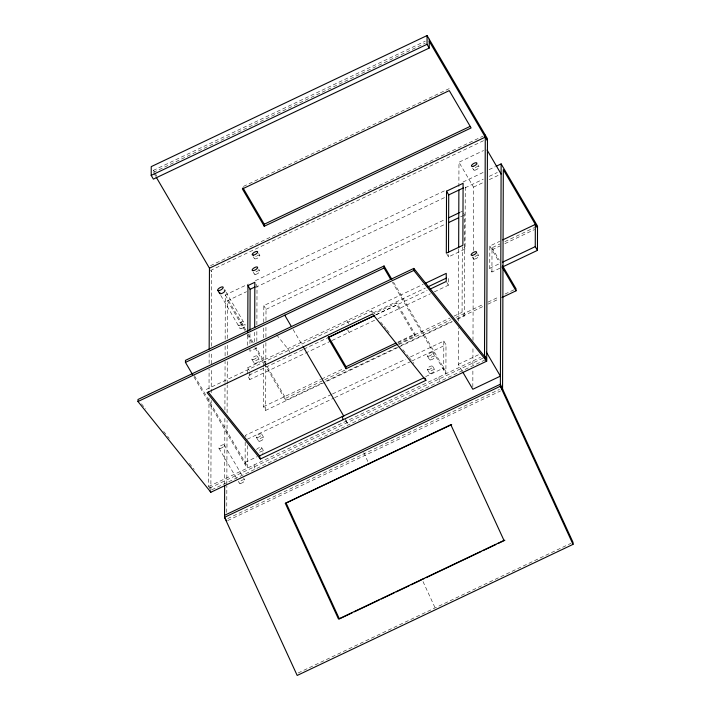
<?xml version="1.0" encoding="UTF-8"?>
<svg xmlns="http://www.w3.org/2000/svg" width="711" height="711" viewBox="0 0 711 711"><rect width="100%" height="100%" fill="white"/><g stroke="black" fill="none" stroke-linecap="round" stroke-linejoin="round"><path stroke-width="0.53" stroke-dasharray="3.56 2.67" d="M155.656 176.221L153.416 172.382L153.416 170.364L425.24 41.194M209.781 488.368L208.687 486.502L208.998 397.849M209.025 388.979L209.096 369.036M209.114 363.499L209.158 352.416M210.874 490.235L211.185 400.471M211.211 392.712L211.291 368.334M211.309 363.899L211.354 351.714M211.371 346.168L211.638 269.904L486.466 139.303M224.649 484.315L224.88 417.881M224.907 410.131L225.005 383.558M225.005 382.456L225.076 361.419M225.094 355.882L225.129 345.919M225.156 339.271L225.307 294.985L248.379 284.027M226.747 512.4L226.845 485.8M226.845 484.698L227.067 420.423M227.093 412.664L227.191 384.962M227.2 383.851L227.28 360.584M227.298 355.038L227.333 345.066M227.351 338.418L227.484 300.744L246.548 291.688M245.117 464.416L245.197 441.913M247.384 445.646L247.304 468.149L193.81 376.688M247.632 373.817L247.65 367.756L423.178 284.338M247.73 345.324L247.775 334.259M331.05 340.96L249.81 379.576L249.837 372.502M249.917 349.057L249.908 351.27L256.804 347.999M249.934 343.529L249.97 333.566M254.2 464.87L254.191 466.896L256.378 470.629M254.627 342.053L254.662 330.979M256.831 341.351L256.867 329.175M256.884 324.749L257.018 286.009L255.924 284.142M398.053 347.492L265.656 410.407L263.47 406.674L263.612 367.8M263.612 366.689L263.692 344.48M263.71 337.814L263.754 326.713M263.763 322.27L263.825 305.606L445.37 219.335M265.656 410.407L265.807 365.987M265.816 364.876L265.896 342.658M265.914 337.103L265.95 326.002M265.967 320.448L266.012 309.338L263.825 305.606M321.754 383.149L285.706 400.284L285.715 398.258L256.067 347.581M398 344.062L414.993 335.983L396.8 304.877L396.8 302.859L373.817 313.782M414.993 335.983L414.993 333.966L396.8 302.859M439.007 377.043L438.998 379.07L441.184 382.802M443.717 370.04L443.815 341.067L409.714 357.269M443.815 341.067L446.001 344.799L445.904 373.773L392.41 282.311M434.368 291.865L448.41 285.191L448.437 277.103M465.27 187.037L465.056 249.028L448.508 256.893L448.517 254.68M462.177 371.071L458.266 364.37L458.391 327.718M458.417 321.052L458.666 248.868M458.879 186.673L458.968 162.232L483.596 150.528M457.235 319.363L464.256 316.031L462.07 312.298L462.301 246.77M464.256 316.031L464.603 214.962L462.968 212.162M472.824 387.033L472.886 369.267M472.904 364.823L472.966 347.048M472.984 340.391L473.277 257.089M473.304 250.423L473.526 187.117L458.968 162.232M499.851 268.243L491.932 272.002L489.746 268.269L489.826 246.033L499.717 241.331M491.932 272.002L492.021 247.748L499.931 243.989M153.416 172.382L425.231 43.211M243.411 186.433L449.281 88.599M210.456 265.692L483.284 136.041M255.4 280.685L444.97 190.601M463.03 182.016L483.089 172.489M489.106 169.627L495.123 166.765M255.569 287.395L445.139 197.303M465.198 187.775L483.258 179.19M489.275 176.328L497.3 172.515M473.526 187.117L483.373 182.443M489.284 179.625L501.104 174.008M460.417 212.18L462.426 211.229M266.012 309.338L445.548 224.018M460.595 216.873L464.603 214.962M504.881 241.633L534.556 227.529M492.012 249.765L499.922 246.006M504.872 243.651L534.556 229.546M206.181 389.512L371.684 310.867L373.071 312.591M373.213 312.858L425.365 288.071M375.808 314.857L396.8 304.877M302.788 349.625L247.624 375.843L249.81 379.576M303.793 349.145L326.864 338.187M376.012 314.831L427.169 290.515M332.055 340.489L377.194 319.035M378.199 318.564L430.351 293.776M489.746 268.269L499.646 263.568M398.009 342.035L414.993 333.966M263.47 406.674L320.643 379.505M321.648 379.034L343.715 368.547M397.876 342.8L450.036 318.021M454.045 316.111L462.07 312.298M285.715 398.258L323.763 380.172M324.767 379.701L345.795 369.702M398.871 344.488L450.943 319.737M455.947 317.355L482.982 304.512M487.995 302.131L499.006 296.896M505.014 294.043L516.035 288.808M325.762 381.247L396.862 347.457M400.862 345.555L451.938 321.283M456.942 318.901L482.982 306.53M487.986 304.148L498.998 298.913M399.058 347.012L452.214 321.754M331.477 394.454L245.224 435.443L247.401 439.176L333.663 398.187M332.481 393.974L405.705 359.179M334.668 397.707L410.896 361.481M411.9 361.001L446.001 344.799M245.126 462.39L257.16 456.675M425.667 376.599L443.726 368.014M458.266 364.37L478.947 354.54M208.687 486.502L480.556 357.295M209.665 488.048L484.511 357.437M211.869 489.755L484.706 360.104M227.724 518.568L499.549 389.397M227.724 520.594L500.544 390.943M298.202 672.953L571.031 543.293M380.687 322.074L383.46 325.522M384.153 326.385L386.224 328.971M386.917 329.833L389.69 333.281M402.853 349.661L408.39 356.558M409.083 357.42L413.935 363.454M276.579 334.81L288.933 350.185L289.51 352.265M345.528 420.636L348.79 424.689M141.445 403.821L145.613 409.003M163.663 431.47L169.218 438.385M189.348 463.448L194.21 469.491M477.925 164.836L479.018 166.703M472.593 168.072L473.686 169.938M492.021 247.748L499.273 260.155M489.826 246.033L499.273 262.181M477.614 253.783L478.707 255.649M472.282 257.009L473.375 258.875M463.963 247.161L465.056 249.028M446.872 254.094L448.508 256.893M446.766 282.391L448.41 285.191M393.53 282.196L445.913 371.746M432.67 352.736L434.856 356.469M427.338 355.971L429.524 359.704M432.626 366.218L434.803 369.951M427.293 369.444L429.471 373.177M346.95 320.563L349.137 324.296M347.475 329.584L349.11 332.384M258.697 253.551L259.791 255.418M253.365 256.787L254.458 258.653M258.644 269.051L259.728 270.918M293.101 329.486L302.575 345.688M345.484 419.055L347.688 424.849M253.312 272.277L254.405 274.144M226.098 292.212L245.331 325.087M153.416 170.364L154.536 172.284M155.105 173.235L156.784 176.115M225.307 294.985L246.006 330.366M248.237 334.197L253.276 342.8M210.545 270.056L211.629 271.922M227.484 300.744L244.842 330.411M247.081 334.241L252.681 343.813M254.92 347.643L285.706 400.284M257.24 356.122L259.426 359.855M220.766 295.438L239.998 328.313M251.907 359.357L254.094 363.09M247.65 367.756L249.294 370.555M261.657 434.012L263.834 437.745M256.324 437.238L258.511 440.971M261.604 447.486L263.79 451.218M194.379 375.621L247.312 466.123M224.285 444.997L243.064 477.117M243.624 478.059L244.726 479.952M218.952 448.232L237.741 480.343M238.292 481.294L239.394 483.178M363.756 452.605L368.085 462.034M423.009 581.554L435.114 607.887M371.684 310.867L372.262 312.938M257.124 255.684A3.12 1.191 -30.3 0 1 259.622 256.413A3.12 1.191 -30.3 0 1 255.009 258.902A3.12 1.191 -30.3 0 1 256.413 256.076M256.555 449.565A3.12 1.191 -30.3 0 1 260.324 447.281A3.12 1.191 -30.3 0 1 261.328 448.641A3.12 1.191 -30.3 0 1 257.56 450.925M259.746 452.32A3.12 1.191 -30.3 0 1 263.079 450.952A3.12 1.191 -30.3 0 1 263.514 452.374M263.07 452.863A3.12 1.191 -30.3 0 1 262.501 453.342M220.232 448.437A3.12 1.191 -30.3 0 0 224.374 445.308A3.12 1.191 -30.3 0 0 220.241 446.099A3.12 1.191 -30.3 0 0 220.232 448.437M240.674 483.391A3.12 1.191 -30.3 0 0 244.815 480.254A3.12 1.191 -30.3 0 0 240.682 481.054A3.12 1.191 -30.3 0 0 240.674 483.391M241.278 328.526A3.12 1.191 -30.3 0 0 245.419 325.389A3.12 1.191 -30.3 0 0 241.287 326.189A3.12 1.191 -30.3 0 0 241.278 328.526M239.429 325.362A3.12 1.191 -30.3 0 0 243.571 322.225A3.12 1.191 -30.3 0 0 239.438 323.025A3.12 1.191 -30.3 0 0 239.429 325.362M253.187 359.562A3.12 1.191 -30.3 0 0 257.329 356.424A3.12 1.191 -30.3 0 0 253.196 357.224A3.12 1.191 -30.3 0 0 253.187 359.562M474.966 170.142A3.12 1.191 -30.3 0 0 479.107 167.014A3.12 1.191 -30.3 0 0 474.975 167.814A3.12 1.191 -30.3 0 0 474.966 170.142M255.373 363.294A3.12 1.191 -30.3 0 0 259.515 360.157A3.12 1.191 -30.3 0 0 255.382 360.957A3.12 1.191 -30.3 0 0 255.373 363.294M255.684 274.357A3.12 1.191 -30.3 0 0 259.826 271.22A3.12 1.191 -30.3 0 0 255.693 272.02A3.12 1.191 -30.3 0 0 255.684 274.357M474.655 259.08A3.12 1.191 -30.3 0 0 478.796 255.951A3.12 1.191 -30.3 0 0 474.664 256.751A3.12 1.191 -30.3 0 0 474.655 259.08M257.604 437.452A3.12 1.191 -30.3 0 0 261.746 434.314A3.12 1.191 -30.3 0 0 257.613 435.114A3.12 1.191 -30.3 0 0 257.604 437.452M428.617 356.175A3.12 1.191 -30.3 0 0 432.759 353.047A3.12 1.191 -30.3 0 0 428.626 353.847A3.12 1.191 -30.3 0 0 428.617 356.175M428.573 369.658A3.12 1.191 -30.3 0 0 432.715 366.52A3.12 1.191 -30.3 0 0 428.582 367.32A3.12 1.191 -30.3 0 0 428.573 369.658M259.791 441.184A3.12 1.191 -30.3 0 0 263.932 438.047A3.12 1.191 -30.3 0 0 259.799 438.847A3.12 1.191 -30.3 0 0 259.791 441.184M430.804 359.908A3.12 1.191 -30.3 0 0 434.945 356.78A3.12 1.191 -30.3 0 0 430.813 357.58A3.12 1.191 -30.3 0 0 430.804 359.908M430.759 373.391A3.12 1.191 -30.3 0 0 434.901 370.253A3.12 1.191 -30.3 0 0 430.768 371.053A3.12 1.191 -30.3 0 0 430.759 373.391"/><path stroke-width="1.07" d="M429.248 39.283L429.222 48.046L153.389 179.128L151.203 175.395L151.239 166.632L427.071 35.55L487.47 138.823L486.697 361.17L210.865 492.252L137.97 401.519L137.978 399.493L413.811 268.411L486.697 359.153L484.52 355.42M192.699 374.786L185.447 362.388L185.455 360.37L384.047 265.985L391.859 279.334M209.167 349.092L209.452 268.189L156.216 177.172M224.649 485.417L224.534 517.332L297.189 675.45L573.022 544.368L573.03 542.351L500.375 384.233L224.543 515.315M247.775 332.046L247.943 285.555L254.84 282.276L254.68 327.655M249.979 330.242L250.121 289.288L247.943 285.555M264.234 226.258L242.398 188.93L449.272 90.617L471.109 127.944L264.234 226.258L264.243 224.232L242.966 187.864M397.005 344.533L346.035 368.76L346.044 366.734L328.393 336.57M390.739 279.45L384.047 268.011L384.047 265.985M485.284 135.09L484.511 357.437L486.697 361.17L413.802 270.438L413.811 268.411M429.222 48.046L427.035 44.313L427.071 35.55M446.535 191.17L446.321 253.16L462.87 245.295L463.092 183.305L446.535 191.17L448.721 194.903L448.525 252.467M458.666 247.757L458.871 189.997M496.127 166.285L501.139 163.903L500.366 386.251L573.022 544.368M502.002 297.491L516.026 290.826L516.035 288.808L502.624 265.887M502.819 266.829L537.445 250.37L535.259 246.637L535.339 224.409L502.686 239.918M537.445 250.37L537.525 226.116L501.139 163.903M151.203 175.395L427.035 44.313M264.243 224.232L470.113 126.398M209.452 268.189L485.284 137.107M250.121 289.288L255.053 286.942M448.721 194.903L463.323 187.962M448.383 217.904L459.413 212.66M448.561 222.587L458.586 217.824M185.447 362.388L384.047 268.011M137.97 401.519L413.802 270.438M425.187 283.387L446.25 273.371L446.224 281.458L430.173 289.084M427.373 287.12L446.428 278.063M374.813 315.329L327.842 337.654L346.035 368.76M328.873 337.227L374.004 315.782M502.615 262.155L535.259 246.637M346.044 366.734L396.009 342.986M208.261 392.099L259.515 455.902L424.023 377.728M425.88 380.358L372.546 313.969L207.052 392.623L260.386 459.013L425.88 380.358L425.302 378.288M503.983 540.404L338.489 619.05L285.324 503.361L450.827 424.716L503.983 540.404L504.863 540.28L497.887 543.595M285.324 503.361L451.707 424.591M352.327 612.766L339.369 618.926L286.204 503.237M354.318 611.824L379.247 599.977M381.238 599.026L394.205 592.867M396.196 591.925L409.154 585.766M411.154 584.815L421.116 580.078M424.112 578.656L421.241 579.732M426.102 577.705L480.938 551.647M482.929 550.705L495.896 544.546M368.076 464.043L368.956 463.919M429.24 41.3L487.462 140.84M537.525 228.142L503.317 169.662L502.553 389.984L500.366 386.251L224.534 517.332L226.72 521.065M487.115 150.083L501.104 174.008M502.064 266.954L516.026 290.826M486.404 352.221L500.402 376.146L472.815 389.255L462.737 372.031M284.747 315.195L291.43 326.633M303.135 346.639L343.813 416.193M217.797 290.364L219.646 293.519M209.772 490.386L210.865 492.252M342.267 416.575L343.137 419.686M259.515 455.902L260.386 459.013M224.267 290.026A3.12 1.191 -30.3 0 1 224.418 291.768A3.12 1.191 -30.3 0 1 220.721 293.759A3.12 1.191 -30.3 0 1 219.921 292.372M219.077 290.568A3.12 1.191 -30.3 0 0 223.218 287.431A3.12 1.191 -30.3 0 0 219.086 288.231A3.12 1.191 -30.3 0 0 219.077 290.568M472.788 166.41A3.12 1.191 -30.3 0 0 476.93 163.281A3.12 1.191 -30.3 0 0 472.797 164.081A3.12 1.191 -30.3 0 0 472.788 166.41M472.477 255.347A3.12 1.191 -30.3 0 0 476.619 252.218A3.12 1.191 -30.3 0 0 472.486 253.018A3.12 1.191 -30.3 0 0 472.477 255.347M253.551 255.125A3.12 1.191 -30.3 0 0 257.693 251.987A3.12 1.191 -30.3 0 0 253.56 252.787A3.12 1.191 -30.3 0 0 253.551 255.125M253.498 270.624A3.12 1.191 -30.3 0 0 257.64 267.487A3.12 1.191 -30.3 0 0 253.507 268.287A3.12 1.191 -30.3 0 0 253.498 270.624"/></g></svg>
